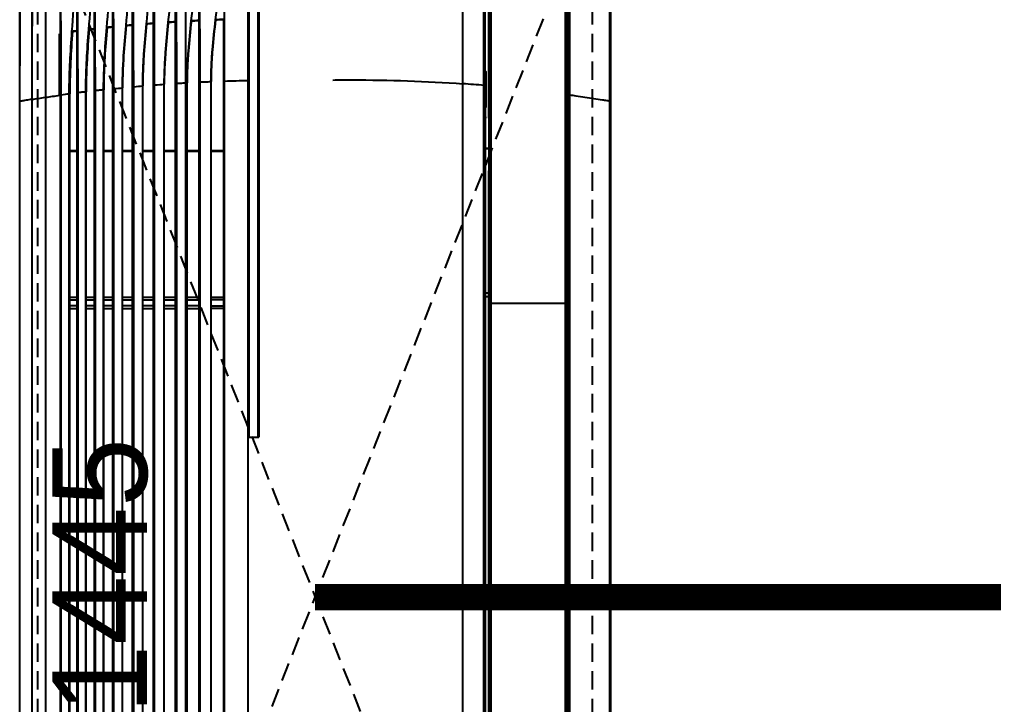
# Model space of a CAD drawing. Header units: millimetres. Extents: x 346859 to 753976, y -86090 to 5333.
# Drawn here: x 432764 to 433504, y -24027 to -23506 of the extents above; entities that cross this region are included whole.
import ezdxf

# ---------------------------------------------------------------- set-up
doc = ezdxf.new("R2010")
doc.units = ezdxf.units.MM
doc.header["$LTSCALE"] = 60
doc.linetypes.add('HID2', pattern=[1, 0.5, -0.5])
doc.linetypes.add('HIDDEN', pattern=[0.375, 0.25, -0.125])
for name, color, linetype in [('06-LIGHT', 4, 'Continuous'), ('07-DIM WAL', 5, 'Continuous'), ('3.기호.계단선', 30, 'Continuous')]:
    doc.layers.add(name, color=color, linetype=linetype)
doc.styles.add('YOURNAME', font='HY울릉도M.TTF')
doc.dimstyles.new('40', dxfattribs={"dimscale": 40, "dimtxt": 1.8, "dimasz": 0.9, "dimexe": 0.5, "dimexo": 1, "dimgap": 0.7, "dimtad": 1, "dimdec": 0, "dimzin": 0, "dimdsep": 46, "dimtxsty": 'YOURNAME', "dimblk": 'NONE', "dimcen": 0, "dimclrd": 1, "dimclre": 1, "dimclrt": 7, "dimadec": 0, "dimazin": 0, "dimtfac": 1, "dimtdec": 0, "dimtix": 1, "dimtmove": 2, "dimatfit": 3, "dimldrblk": 'NONE', "dimfxl": 1, "dimtolj": 1, "dimtzin": 0, "dimarcsym": 0})

# ---------------------------------------------------------------- blocks, each defined once
blk = doc.blocks.new('*U26')
at = {"color": 8}
for p, q in [((207.18, 479.78), (207.18, 479.97)), ((1012.7, 479.97), (207.18, 479.97)), ((207.18, 479.29), (207.18, 479.78)), ((207.18, 479.78), (1012.7, 479.78)), ((1012.7, 479.29), (207.18, 479.29)), ((245.47, 378.04), (245.47, 380.9)), ((245.97, 380.9), (245.97, 378.04)), ((366.17, 380.98), (363.17, 380.98)), ((363.17, 380.98), (363.17, 378)), ((366.17, 380.98), (366.17, 378)), ((183.92, 378.12), (183.92, 378.62)), ((183.92, 378.62), (203.22, 378.62)), ((194.4, 378), (1025.49, 378)), ((1025.47, 377.02), (194.4, 377.02)), ((203.22, 378.12), (194.8, 378.12)), ((203.22, 378.12), (203.22, 378.62)), ((203.22, 378.62), (206.22, 378.62)), ((203.72, 378.12), (203.22, 378.12)), ((203.22, 378), (203.22, 378.12)), ((203.72, 378.12), (203.72, 378)), ((205.72, 378.12), (203.72, 378.12)), ((206.22, 378.12), (205.72, 378.12)), ((205.72, 378), (205.72, 378.12)), ((206.22, 378.62), (211.42, 378.62)), ((206.22, 378.62), (206.22, 378.12)), ((206.22, 378.12), (206.22, 378)), ((211.42, 378.12), (206.22, 378.12)), ((211.42, 378.62), (211.42, 378.12)), ((212.2, 378.46), (212, 378)), ((212.82, 378.04), (219.55, 378.04)), ((220.02, 378.37), (221.02, 378.37)), ((221.49, 378.04), (245.47, 378.04)), ((245.47, 378.04), (245.47, 378)), ((245.97, 378.04), (245.47, 378.04)), ((245.97, 378), (245.97, 378.04)), ((1026.79, 360), (193.09, 360)), ((1029.52, 185.7), (190.37, 185.7)), ((479.94, 186.06), (479.94, 186.02)), ((1029, 166.3), (190.88, 166.3)), ((190.88, 165.5), (1029, 165.5)), ((247.19, 155.49), (247.19, 165.5)), ((248.19, 165.5), (248.19, 155.49)), ((366.44, 155.49), (366.44, 165.5)), ((368.44, 165.5), (368.44, 155.49)), ((373.44, 155.49), (373.44, 165.5)), ((375.44, 165.5), (375.44, 155.49)), ((1028.59, 155.49), (191.3, 155.49)), ((191.31, 155.23), (1028.58, 155.23)), ((1028.18, 146.67), (191.7, 146.67)), ((191.76, 145.5), (1028.12, 145.5)), ((247.19, 135.99), (247.19, 145.5)), ((248.19, 145.5), (248.19, 135.99)), ((366.44, 135.99), (366.44, 145.5)), ((368.44, 135.99), (368.44, 145.5)), ((373.44, 145.5), (373.44, 135.99)), ((375.44, 135.99), (375.44, 145.5)), ((1027.61, 135.99), (192.27, 135.99)), ((192.28, 135.75), (1027.6, 135.75)), ((1027.11, 127.69), (192.78, 127.69)), ((192.85, 126.5), (1027.03, 126.5)), ((247.19, 117.5), (247.19, 126.5)), ((248.19, 126.5), (248.19, 117.5)), ((366.44, 117.5), (366.44, 126.5)), ((368.44, 117.5), (368.44, 126.5)), ((373.44, 126.5), (373.44, 117.5)), ((375.44, 117.5), (375.44, 126.5)), ((1026.41, 117.5), (193.47, 117.5)), ((193.49, 117.26), (1026.4, 117.26)), ((1025.83, 109.71), (194.05, 109.71)), ((194.15, 108.5), (1025.73, 108.5)), ((247.19, 100.06), (247.19, 108.5)), ((248.19, 108.5), (248.19, 100.06)), ((366.44, 100.06), (366.44, 108.5)), ((368.44, 100.06), (368.44, 108.5)), ((373.44, 108.5), (373.44, 100.06)), ((375.44, 100.06), (375.44, 108.5)), ((1025.04, 100.06), (194.84, 100.06)), ((194.86, 99.81), (1025.02, 99.81)), ((1024.39, 92.71), (195.5, 92.71)), ((195.61, 91.5), (1024.28, 91.5)), ((247.19, 83.65), (247.19, 91.5)), ((248.19, 91.5), (248.19, 83.65)), ((366.44, 83.65), (366.44, 91.5)), ((368.44, 83.65), (368.44, 91.5)), ((373.44, 91.5), (373.44, 83.65)), ((375.44, 83.65), (375.44, 91.5)), ((1023.53, 83.65), (196.36, 83.65)), ((196.38, 83.38), (1023.5, 83.38)), ((146.89, 75.87), (197.15, 75.87)), ((1022.82, 76.7), (197.06, 76.7)), ((197.19, 75.5), (1022.7, 75.5)), ((247.19, 68.4), (247.19, 75.87)), ((248.19, 75.87), (248.19, 68.4)), ((366.44, 68.4), (366.44, 75.5)), ((368.44, 68.4), (368.44, 75.5)), ((373.44, 75.5), (373.44, 68.4)), ((375.44, 68.4), (375.44, 75.5)), ((1021.93, 68.4), (197.95, 68.4)), ((198, 67.99), (1021.89, 67.99)), ((1021.16, 61.62), (198.72, 61.62)), ((198.85, 60.5), (1021.03, 60.5)), ((247.19, 54.08), (247.19, 60.5)), ((248.19, 60.5), (248.19, 54.08)), ((366.44, 54.08), (366.44, 60.5)), ((368.44, 54.08), (368.44, 60.5)), ((373.44, 60.5), (373.44, 54.08)), ((375.44, 54.08), (375.44, 60.5)), ((1020.27, 54.08), (199.62, 54.08)), ((199.68, 53.54), (1020.2, 53.54)), ((1019.45, 47.55), (200.43, 47.55)), ((200.57, 46.5), (1019.32, 46.5)), ((1018.58, 40.83), (201.3, 40.83)), ((201.41, 40.04), (1018.47, 40.04)), ((247.19, 40.83), (247.19, 46.5)), ((248.19, 46.5), (248.19, 40.83)), ((366.44, 40.83), (366.44, 46.5)), ((368.44, 40.83), (368.44, 46.5)), ((373.44, 46.5), (373.44, 40.83)), ((375.44, 40.83), (375.44, 46.5)), ((1017.64, 33.88), (202.24, 33.88)), ((202.37, 33), (1017.52, 33)), ((1015.86, 21.42), (204.03, 21.42)), ((204.09, 21), (1015.79, 21)), ((1014.17, 10.38), (205.71, 10.38)), ((205.77, 10), (1014.11, 10)), ((1012.57, 0.4), (207.32, 0.4)), ((207.32, 0), (1012.57, 0))]:
    blk.add_line(p, q, dxfattribs=at)
at = {"color": 1, "linetype": 'HIDDEN'}
for p, q in [((39.94, 14.99), (1179.94, 464.99)), ((1179.94, 14.99), (39.94, 464.99))]:
    blk.add_line(p, q, dxfattribs=at)
blk.add_lwpolyline([(1179.94, 464.99), (1179.94, 14.99), (39.94, 14.99), (39.94, 464.99)], close=True, dxfattribs=at)
at = {"color": 8, "extrusion": (0, 0, -1)}
for centre, start, end in [((-183.92, 376.62), 44.09018, 90), ((-211.42, 376.62), 90, 112.98713)]:
    blk.add_arc(centre, 2, start, end, dxfattribs=at)
at = {"color": 8}
for centre, radius, start, end in [((183.92, 376.62), 1.5, 90, 112.33829), ((203.22, 378.12), 0.5, 0, 90), ((206.22, 378.12), 0.5, 90, 180), ((211.42, 376.62), 1.5, 67.01287, 90), ((220.02, 377.87), 0.5, 90, 164.42435), ((221.02, 377.87), 0.5, 15.57565, 90)]:
    blk.add_arc(centre, radius, start, end, dxfattribs=at)
for centre, major_axis, ratio, start_param, end_param in [((212.36, 377.79), (0.313, 0.39), 0.614856, 5.699141, 6.283185), ((220.02, 377.87), (0, 0.5), 0.4, 0, 1.298954), ((221.02, 377.87), (0, 0.5), 0.4, 4.984232, 6.283185), ((164.88, 32.65), (0, -0.3), 0.01277, 3.141593, 4.999235)]:
    blk.add_ellipse(centre, major_axis=major_axis, ratio=ratio, start_param=start_param, end_param=end_param, dxfattribs=at)
for points, knots in [([(207.1, 479.97), (203.06, 479.97), (199.01, 479.97), (180.94, 479.97), (166.92, 479.97), (148.86, 479.97), (144.81, 479.97), (124.57, 479.97), (108.38, 479.97), (86.24, 479.97), (80.29, 479.97), (74.34, 479.97)], [0, 0, 0, 0, 0.091469, 0.091469, 0.40823, 0.40823, 0.499699, 0.499699, 0.865576, 0.865576, 1, 1, 1, 1]), ([(74.34, 479.79), (78.39, 479.79), (82.44, 479.79), (102.68, 479.79), (118.87, 479.79), (143.16, 479.79), (151.25, 479.78), (175.25, 479.78), (191.16, 479.78), (207.07, 479.78)], [0, 0, 0, 0, 0.091494, 0.091494, 0.457471, 0.457471, 0.640459, 0.640459, 1, 1, 1, 1]), ([(207.07, 479.29), (191.16, 479.29), (175.25, 479.29), (151.25, 479.28), (143.15, 479.28), (118.87, 479.26), (102.68, 479.24), (82.44, 479.21), (78.39, 479.21), (74.34, 479.2)], [0, 0, 0, 0, 0.35954, 0.35954, 0.542528, 0.542528, 0.908505, 0.908505, 1, 1, 1, 1]), ([(202.08, 446.37), (202.33, 448.15), (203.26, 454.84), (204.6, 463.83), (205.89, 472.05), (206.54, 476.07), (206.87, 478.1), (207.01, 478.98), (207.07, 479.29)], [0, 0, 0, 0, 0.156829, 0.590095, 0.806728, 0.915045, 0.969203, 1, 1, 1, 1]), ([(104.39, 428.19), (104.4, 430.47), (104.78, 432.71), (106.32, 437.01), (107.46, 439.03), (110.39, 442.51), (112.22, 443.98), (115.33, 445.46), (116.45, 445.83), (118.67, 446.29), (119.79, 446.38), (129.93, 446.4), (138.94, 446.37), (166, 446.38), (184.04, 446.37), (202.07, 446.37)], [0, 0, 0, 0, 0.0625, 0.0625, 0.125, 0.125, 0.1875, 0.1875, 0.21875, 0.21875, 0.25, 0.25, 0.5, 0.5, 1, 1, 1, 1]), ([(202.08, 445.48), (184.3, 445.49), (166.51, 445.49), (139.84, 445.49), (130.96, 445.48), (120.96, 445.5), (119.84, 445.54), (117.64, 445.26), (116.54, 444.96), (113.36, 443.64), (111.53, 442.21), (108.57, 438.76), (107.42, 436.75), (106.25, 433.57), (105.95, 432.47), (105.54, 430.25), (105.44, 429.09), (105.44, 428)], [0, 0, 0, 0, 0.5, 0.5, 0.75, 0.75, 0.78125, 0.78125, 0.8125, 0.8125, 0.875, 0.875, 0.9375, 0.9375, 0.96875, 0.96875, 1, 1, 1, 1]), ([(107.94, 430), (107.94, 432.79), (108.83, 435.54), (112.09, 439.91), (114.48, 441.57), (118.44, 443.01), (119.8, 443.32), (122.62, 443.61), (124.04, 443.59), (128.27, 443.59), (131.1, 443.59), (145.22, 443.58), (156.51, 443.58), (190.41, 443.57), (213, 443.58), (280.79, 443.58), (325.98, 443.57), (371.17, 443.58)], [0, 0, 0, 0, 0.03125, 0.03125, 0.0625, 0.0625, 0.078125, 0.078125, 0.09375, 0.09375, 0.125, 0.125, 0.25, 0.25, 0.5, 0.5, 1, 1, 1, 1]), ([(371.17, 443.21), (326.21, 443.2), (281.25, 443.2), (213.81, 443.21), (191.33, 443.21), (157.61, 443.21), (146.37, 443.21), (132.32, 443.21), (129.51, 443.21), (125.3, 443.22), (123.89, 443.24), (121.09, 443.11), (119.69, 442.89), (115.7, 441.64), (113.25, 440.03), (109.86, 435.7), (108.9, 432.97), (108.9, 430.2)], [0, 0, 0, 0, 0.5, 0.5, 0.75, 0.75, 0.875, 0.875, 0.90625, 0.90625, 0.921875, 0.921875, 0.9375, 0.9375, 0.96875, 0.96875, 1, 1, 1, 1]), ([(202.07, 446.37), (210.7, 446.36), (219.34, 446.37), (234.17, 446.37), (240.37, 446.37), (252.76, 446.37), (258.96, 446.37), (277.55, 446.37), (289.94, 446.37), (308.53, 446.37), (314.73, 446.37), (327.12, 446.37), (333.32, 446.37), (351.91, 446.37), (364.31, 446.37), (382.9, 446.37), (389.09, 446.37), (401.49, 446.37), (407.68, 446.37), (420.08, 446.37), (426.28, 446.37), (444.87, 446.37), (457.26, 446.37), (475.85, 446.37), (742.05, 446.37), (754.44, 446.37), (760.64, 446.37), (779.23, 446.37), (791.62, 446.37), (810.21, 446.37), (816.41, 446.37), (828.81, 446.37), (835, 446.37), (853.59, 446.37), (865.99, 446.37), (884.58, 446.37), (890.78, 446.37), (903.17, 446.37), (909.37, 446.37), (921.76, 446.37), (927.96, 446.37), (946.55, 446.37), (958.94, 446.37), (977.53, 446.37), (983.73, 446.37), (996.12, 446.37), (1002.32, 446.37), (1011.62, 446.37), (1014.71, 446.37), (1017.81, 446.37)], [0, 0, 0, 0, 0.046607, 0.046607, 0.08006, 0.08006, 0.113512, 0.113512, 0.180417, 0.180417, 0.213869, 0.213869, 0.247322, 0.247322, 0.314226, 0.314226, 0.347679, 0.347679, 0.381131, 0.381131, 0.414583, 0.414583, 0.481488, 0.481488, 0.514941, 0.514941, 0.548393, 0.548393, 0.615298, 0.615298, 0.64875, 0.64875, 0.682202, 0.682202, 0.749107, 0.749107, 0.78256, 0.78256, 0.816012, 0.816012, 0.849464, 0.849464, 0.916369, 0.916369, 0.949821, 0.949821, 0.983274, 0.983274, 1, 1, 1, 1]), ([(1017.81, 445.48), (1014.71, 445.48), (1011.62, 445.48), (1002.32, 445.48), (996.12, 445.48), (983.73, 445.48), (977.53, 445.48), (958.94, 445.48), (946.55, 445.48), (927.96, 445.48), (921.76, 445.48), (909.37, 445.48), (903.17, 445.48), (890.78, 445.48), (884.58, 445.48), (865.99, 445.49), (853.59, 445.49), (835, 445.49), (828.81, 445.49), (816.41, 445.48), (810.21, 445.48), (791.62, 445.48), (779.23, 445.48), (760.64, 445.48), (754.44, 445.48), (742.05, 445.48), (475.85, 445.48), (457.26, 445.48), (444.87, 445.48), (426.28, 445.49), (420.08, 445.49), (407.68, 445.49), (401.49, 445.49), (389.09, 445.49), (382.9, 445.49), (364.31, 445.49), (351.91, 445.49), (333.32, 445.49), (327.12, 445.49), (314.73, 445.49), (308.53, 445.49), (289.94, 445.48), (277.55, 445.48), (258.96, 445.48), (252.76, 445.48), (240.37, 445.48), (234.17, 445.48), (219.34, 445.49), (210.71, 445.48), (202.08, 445.48)], [0, 0, 0, 0, 0.016728, 0.016728, 0.05018, 0.05018, 0.083633, 0.083633, 0.150538, 0.150538, 0.183991, 0.183991, 0.217444, 0.217444, 0.250897, 0.250897, 0.317803, 0.317803, 0.351255, 0.351255, 0.384708, 0.384708, 0.451614, 0.451614, 0.485067, 0.485067, 0.51852, 0.51852, 0.585425, 0.585425, 0.618878, 0.618878, 0.652331, 0.652331, 0.685784, 0.685784, 0.752689, 0.752689, 0.786142, 0.786142, 0.819595, 0.819595, 0.886501, 0.886501, 0.919954, 0.919954, 0.953407, 0.953407, 1, 1, 1, 1]), ([(371.17, 443.58), (371.17, 443.67), (371.17, 443.74), (371.17, 443.86), (371.17, 443.9), (371.17, 443.95), (371.17, 443.96), (371.17, 443.93), (371.17, 443.9), (371.17, 443.8), (371.17, 443.74), (371.17, 443.58), (371.17, 443.48), (371.17, 443.32), (371.17, 443.27), (371.17, 443.21)], [0, 0, 0, 0, 0.152614, 0.152614, 0.305228, 0.305228, 0.457842, 0.457842, 0.610455, 0.610455, 0.763069, 0.763069, 0.915683, 0.915683, 1, 1, 1, 1]), ([(371.17, 443.58), (452.63, 443.58), (794.09, 443.58), (916.28, 443.58), (957.01, 443.6), (1018.1, 443.58), (1038.47, 443.59), (1069.01, 443.59), (1079.18, 443.6), (1091.91, 443.6), (1094.45, 443.66), (1099.54, 443.49), (1102.08, 442.97), (1106.57, 440.78), (1108.54, 439.13), (1111.24, 434.97), (1111.94, 432.5), (1111.94, 430)], [0, 0, 0, 0, 0.5, 0.5, 0.75, 0.75, 0.875, 0.875, 0.9375, 0.9375, 0.953125, 0.953125, 0.96875, 0.96875, 0.984375, 0.984375, 1, 1, 1, 1]), ([(1110.98, 430.21), (1110.98, 432.71), (1110.22, 435.17), (1107.41, 439.27), (1105.38, 440.89), (1101.93, 442.41), (1100.7, 442.77), (1098.22, 443.18), (1096.95, 443.22), (1093.14, 443.23), (1090.6, 443.22), (1077.92, 443.22), (1067.77, 443.21), (1037.31, 443.2), (1017.01, 443.2), (956.08, 443.21), (915.47, 443.2), (793.63, 443.21), (452.4, 443.21), (371.17, 443.21)], [0, 0, 0, 0, 0.015625, 0.015625, 0.03125, 0.03125, 0.039062, 0.039062, 0.046875, 0.046875, 0.0625, 0.0625, 0.125, 0.125, 0.25, 0.25, 0.5, 0.5, 1, 1, 1, 1]), ([(371.17, 381.77), (348.67, 381.76), (326.16, 381.77), (292.41, 381.77), (281.16, 381.73), (258.66, 381.92), (247.4, 381.99), (224.9, 381.96), (213.65, 381.76), (191.15, 381.78), (179.9, 381.76), (157.4, 381.77), (146.15, 381.77), (132.09, 381.77), (129.28, 381.78), (125.07, 381.78), (123.66, 381.73), (120.86, 381.84), (119.46, 382.03), (115.43, 383.06), (112.85, 384.38), (109.03, 388.45), (107.94, 391.19), (107.94, 394)], [0, 0, 0, 0, 0.25, 0.25, 0.375, 0.375, 0.5, 0.5, 0.625, 0.625, 0.75, 0.75, 0.875, 0.875, 0.90625, 0.90625, 0.921875, 0.921875, 0.9375, 0.9375, 0.96875, 0.96875, 1, 1, 1, 1]), ([(107.94, 394), (107.94, 392.58), (108.18, 391.15), (109.12, 388.48), (109.81, 387.27), (112.53, 383.97), (115.03, 382.46), (119.09, 381.2), (120.5, 380.94), (123.31, 380.75), (124.72, 380.78), (128.94, 380.78), (131.75, 380.78), (145.83, 380.77), (157.1, 380.78), (179.63, 380.77), (190.9, 380.77), (213.43, 380.76), (224.7, 380.9), (247.23, 380.92), (258.5, 380.87), (281.03, 380.74), (292.3, 380.77), (326.1, 380.77), (348.63, 380.77), (371.17, 380.77)], [0, 0, 0, 0, 0.015625, 0.015625, 0.03125, 0.03125, 0.0625, 0.0625, 0.078125, 0.078125, 0.09375, 0.09375, 0.125, 0.125, 0.25, 0.25, 0.375, 0.375, 0.5, 0.5, 0.625, 0.625, 0.75, 0.75, 1, 1, 1, 1]), ([(108.89, 394.07), (108.89, 391.27), (110.09, 388.56), (114.08, 384.65), (116.68, 383.44), (120.76, 382.61), (122.16, 382.52), (124.96, 382.51), (126.35, 382.52), (130.55, 382.52), (133.35, 382.51), (147.33, 382.51), (158.52, 382.51), (180.9, 382.51), (192.1, 382.52), (214.48, 382.5), (225.67, 382.69), (248.05, 382.7), (259.25, 382.64), (281.63, 382.47), (292.82, 382.51), (326.4, 382.51), (348.78, 382.51), (371.17, 382.51)], [0, 0, 0, 0, 0.03125, 0.03125, 0.0625, 0.0625, 0.078125, 0.078125, 0.09375, 0.09375, 0.125, 0.125, 0.25, 0.25, 0.375, 0.375, 0.5, 0.5, 0.625, 0.625, 0.75, 0.75, 1, 1, 1, 1]), ([(371.17, 382.51), (452.2, 382.51), (793.24, 382.51), (894.53, 382.5), (914.79, 382.49), (945.18, 382.48), (955.31, 382.67), (975.56, 382.86), (985.69, 382.89), (998.35, 382.72), (1000.89, 382.69), (1005.95, 382.56), (1008.48, 382.47), (1016.08, 382.52), (1021.14, 382.49), (1036.33, 382.51), (1046.46, 382.51), (1066.72, 382.51), (1076.84, 382.51), (1089.5, 382.52), (1092.03, 382.52), (1095.82, 382.52), (1097.09, 382.49), (1099.61, 382.7), (1100.86, 382.92), (1104.44, 384.02), (1106.69, 385.31), (1110.04, 389.12), (1110.99, 391.55), (1110.99, 394.09)], [0, 0, 0, 0, 0.5, 0.5, 0.625, 0.625, 0.6875, 0.6875, 0.75, 0.75, 0.765625, 0.765625, 0.78125, 0.78125, 0.8125, 0.8125, 0.875, 0.875, 0.9375, 0.9375, 0.953125, 0.953125, 0.960937, 0.960937, 0.96875, 0.96875, 0.984375, 0.984375, 1, 1, 1, 1]), ([(1111.94, 394), (1111.94, 391.49), (1111.07, 388.97), (1107.87, 385.07), (1105.66, 383.68), (1100.96, 382.01), (1098.4, 381.75), (1093.32, 381.79), (1090.79, 381.78), (1078.1, 381.77), (1067.94, 381.77), (1047.63, 381.77), (1037.48, 381.77), (1022.24, 381.76), (1017.16, 381.78), (1007.01, 381.73), (1001.93, 381.96), (986.7, 382.2), (976.54, 382.18), (956.22, 381.97), (946.06, 381.75), (915.59, 381.75), (895.27, 381.76), (793.7, 381.77), (452.43, 381.77), (371.17, 381.77)], [0, 0, 0, 0, 0.015625, 0.015625, 0.03125, 0.03125, 0.046875, 0.046875, 0.0625, 0.0625, 0.125, 0.125, 0.1875, 0.1875, 0.21875, 0.21875, 0.25, 0.25, 0.3125, 0.3125, 0.375, 0.375, 0.5, 0.5, 1, 1, 1, 1]), ([(371.17, 380.77), (452.5, 380.77), (793.84, 380.77), (895.51, 380.76), (915.85, 380.75), (946.35, 380.75), (956.52, 380.9), (976.85, 381.05), (987.02, 381.06), (1002.27, 380.89), (1007.35, 380.74), (1017.52, 380.78), (1022.6, 380.75), (1037.85, 380.77), (1048.02, 380.77), (1068.35, 380.77), (1078.51, 380.78), (1091.22, 380.78), (1093.76, 380.76), (1097.56, 380.81), (1098.83, 380.88), (1101.33, 381.34), (1102.58, 381.71), (1106.08, 383.21), (1108.18, 384.76), (1110.42, 387.88), (1110.98, 389.01), (1111.75, 391.43), (1111.94, 392.73), (1111.94, 394)], [0, 0, 0, 0, 0.5, 0.5, 0.625, 0.625, 0.6875, 0.6875, 0.75, 0.75, 0.78125, 0.78125, 0.8125, 0.8125, 0.875, 0.875, 0.9375, 0.9375, 0.953125, 0.953125, 0.960938, 0.960938, 0.96875, 0.96875, 0.984375, 0.984375, 0.992188, 0.992188, 1, 1, 1, 1]), ([(371.17, 382.51), (371.17, 382.39), (371.17, 382.28), (371.17, 382.07), (371.17, 381.96), (371.17, 381.83), (371.17, 381.8), (371.17, 381.77)], [0, 0, 0, 0, 0.416043, 0.416043, 0.832086, 0.832086, 1, 1, 1, 1]), ([(212.2, 378.46), (212.28, 378.42), (212.36, 378.38), (212.51, 378.29), (212.58, 378.25), (212.65, 378.19), (212.66, 378.18), (212.67, 378.18)], [0, 0, 0, 0, 0.467762, 0.467762, 0.915321, 0.915321, 1, 1, 1, 1]), ([(193.09, 360), (185.02, 360), (168.87, 360), (144.64, 360), (120.43, 360), (96.22, 360), (72.05, 360), (47.93, 360), (27.87, 360), (13.88, 360), (7.16, 360), (4.44, 360), (3.71, 360)], [0, 0, 0, 0, 0.127521, 0.255042, 0.382563, 0.510084, 0.637605, 0.765126, 0.892647, 0.956408, 0.988288, 1, 1, 1, 1]), ([(190.04, 254.41), (189.97, 259.61), (189.85, 279.82), (190.47, 315.04), (192.04, 345.02), (193.09, 360)], [0, 0, 0, 0, 0.147518, 0.573759, 1, 1, 1, 1]), ([(0.9, 193.94), (5.81, 193.94), (10.75, 193.94), (20.63, 193.94), (25.58, 193.94), (40.44, 193.94), (50.37, 193.94), (80.23, 193.94), (100.21, 193.94), (140.17, 193.94), (160.16, 193.94), (200.13, 193.94), (220.12, 193.94), (320.05, 193.94), (400, 193.94), (479.94, 193.94)], [0, 0, 0, 0, 0.03125, 0.03125, 0.0625, 0.0625, 0.125, 0.125, 0.25, 0.25, 0.375, 0.375, 0.5, 0.5, 1, 1, 1, 1]), ([(479.94, 193.8), (400.01, 193.8), (320.07, 193.8), (220.16, 193.8), (200.17, 193.8), (160.21, 193.8), (140.22, 193.8), (100.27, 193.8), (80.31, 193.8), (50.44, 193.8), (40.5, 193.8), (25.63, 193.8), (20.67, 193.8), (10.79, 193.8), (5.84, 193.8), (0.95, 193.8)], [0, 0, 0, 0, 0.5, 0.5, 0.625, 0.625, 0.75, 0.75, 0.875, 0.875, 0.9375, 0.9375, 0.96875, 0.96875, 1, 1, 1, 1]), ([(1.03, 194.4), (4.91, 194.37), (8.8, 194.41), (16.61, 194.41), (20.52, 194.41), (32.26, 194.41), (40.12, 194.41), (63.7, 194.41), (79.47, 194.41), (111.03, 194.41), (126.83, 194.41), (158.43, 194.41), (174.24, 194.41), (190.04, 194.41)], [0, 0, 0, 0, 0.0625, 0.0625, 0.125, 0.125, 0.25, 0.25, 0.5, 0.5, 0.75, 0.75, 1, 1, 1, 1]), ([(189.04, 194), (186.07, 194), (183.09, 194), (160.13, 194), (140.14, 194), (100.18, 194), (80.2, 194), (50.34, 194), (40.41, 194), (25.55, 194), (20.6, 194), (10.93, 194), (6.2, 194), (1.5, 194)], [0, 0, 0, 0, 0.047401, 0.047401, 0.366063, 0.366063, 0.684724, 0.684724, 0.844055, 0.844055, 0.92372, 0.92372, 1, 1, 1, 1]), ([(189.04, 194), (206.08, 194), (223.12, 194), (320.09, 194), (400.02, 194), (479.94, 194)], [0, 0, 0, 0, 0.175746, 0.175746, 1, 1, 1, 1]), ([(190.03, 194.41), (193.94, 194.42), (197.85, 194.42), (209.57, 194.41), (217.39, 194.41), (233.02, 194.41), (240.84, 194.41), (264.29, 194.41), (279.92, 194.41), (303.37, 194.41), (311.18, 194.41), (326.82, 194.41), (334.63, 194.41), (358.08, 194.41), (373.72, 194.41), (397.16, 194.41), (404.98, 194.41), (420.61, 194.41), (428.43, 194.41), (450.81, 194.41), (465.38, 194.41), (479.94, 194.41)], [0, 0, 0, 0, 0.040442, 0.040442, 0.121325, 0.121325, 0.202208, 0.202208, 0.363975, 0.363975, 0.444859, 0.444859, 0.525742, 0.525742, 0.687509, 0.687509, 0.768392, 0.768392, 0.849276, 0.849276, 1, 1, 1, 1]), ([(1.05, 186.26), (5.95, 186.26), (10.89, 186.26), (20.78, 186.26), (25.73, 186.26), (40.61, 186.26), (50.55, 186.26), (80.42, 186.26), (100.38, 186.26), (140.31, 186.26), (160.28, 186.26), (200.24, 186.26), (220.22, 186.26), (320.11, 186.26), (400.03, 186.26), (479.94, 186.26)], [0, 0, 0, 0, 0.03125, 0.03125, 0.0625, 0.0625, 0.125, 0.125, 0.25, 0.25, 0.375, 0.375, 0.5, 0.5, 1, 1, 1, 1]), ([(479.94, 186.06), (400.03, 186.06), (320.12, 186.06), (220.24, 186.06), (200.26, 186.06), (160.31, 186.06), (140.32, 186.06), (100.39, 186.06), (80.43, 186.06), (50.57, 186.06), (40.64, 186.06), (25.77, 186.06), (20.81, 186.06), (10.93, 186.06), (5.99, 186.06), (1.09, 186.06)], [0, 0, 0, 0, 0.5, 0.5, 0.625, 0.625, 0.75, 0.75, 0.875, 0.875, 0.9375, 0.9375, 0.96875, 0.96875, 1, 1, 1, 1]), ([(2.84, 186.02), (7.73, 186.02), (12.66, 186.02), (22.51, 186.02), (27.44, 186.02), (42.25, 186.02), (52.15, 186.02), (81.91, 186.02), (101.8, 186.02), (141.56, 186.02), (161.46, 186.02), (201.24, 186.02), (221.14, 186.02), (320.6, 186.02), (400.17, 186.02), (479.74, 186.02)], [0, 0, 0, 0, 0.03125, 0.03125, 0.0625, 0.0625, 0.125, 0.125, 0.25, 0.25, 0.375, 0.375, 0.5, 0.5, 1, 1, 1, 1]), ([(190.37, 185.7), (187.64, 185.7), (184.9, 185.7), (171.66, 185.7), (161.16, 185.7), (143.9, 185.7), (137.14, 185.7), (123.64, 185.7), (116.89, 185.7), (110.14, 185.7)], [0, 0, 0, 0, 0.1022, 0.1022, 0.494985, 0.494985, 0.747578, 0.747578, 1, 1, 1, 1]), ([(190.88, 166.3), (177.42, 166.3), (163.96, 166.3), (137.05, 166.3), (123.59, 166.3), (110.14, 166.3)], [0, 0, 0, 0, 0.5, 0.5, 1, 1, 1, 1]), ([(141.11, 159.15), (141.11, 159.19), (141.11, 159.22), (141.11, 159.24), (141.11, 159.24), (141.11, 159.24)], [0, 0, 0, 0, 0.64921, 0.64921, 1, 1, 1, 1]), ([(141.11, 159.24), (149.25, 158.25), (157.41, 157.33), (170.87, 156.21), (176.16, 155.87), (184.11, 155.58), (186.76, 155.52), (190.04, 155.49), (190.67, 155.49), (191.3, 155.49)], [0, 0, 0, 0, 0.489588, 0.489588, 0.804968, 0.804968, 0.962658, 0.962658, 1, 1, 1, 1]), ([(141.12, 158.9), (149.27, 157.92), (157.42, 157.03), (170.88, 155.95), (176.17, 155.62), (184.12, 155.33), (186.76, 155.27), (190.05, 155.24), (190.68, 155.23), (191.31, 155.23)], [0, 0, 0, 0, 0.48935, 0.48935, 0.804749, 0.804749, 0.962448, 0.962448, 1, 1, 1, 1]), ([(191.7, 146.67), (191.63, 148.19), (191.48, 151.34), (191.36, 153.99), (191.31, 155.23)], [0, 0, 0, 0, 0.460844, 1, 1, 1, 1]), ([(191.7, 146.67), (178.11, 146.67), (164.51, 146.6), (137.32, 146.47), (123.72, 146.4), (110.14, 146.36)], [0, 0, 0, 0, 0.5, 0.5, 1, 1, 1, 1]), ([(191.7, 146.65), (191.71, 146.52), (191.72, 146.26), (191.74, 145.86), (191.76, 145.56), (191.76, 145.52), (191.76, 145.5)], [0, 0, 0, 0, 0.250014, 0.500034, 0.750029, 1, 1, 1, 1]), ([(142, 139.56), (150.16, 138.62), (158.34, 137.74), (171.83, 136.68), (177.12, 136.36), (185.08, 136.08), (187.73, 136.02), (191.02, 136), (191.64, 135.99), (192.27, 135.99)], [0, 0, 0, 0, 0.489674, 0.489674, 0.805044, 0.805044, 0.962728, 0.962728, 1, 1, 1, 1]), ([(142.02, 139.22), (142.02, 139.23), (142.02, 139.24), (142.02, 139.26), (142.02, 139.28), (142.01, 139.3)], [0, 0, 0, 0, 0.330714, 0.330714, 1, 1, 1, 1]), ([(142.02, 139.22), (150.18, 138.29), (158.35, 137.45), (171.84, 136.43), (177.13, 136.11), (185.08, 135.84), (187.74, 135.78), (191.02, 135.75), (191.65, 135.75), (192.28, 135.74)], [0, 0, 0, 0, 0.489359, 0.489359, 0.804752, 0.804752, 0.962449, 0.962449, 1, 1, 1, 1]), ([(192.78, 127.69), (192.68, 129.11), (192.5, 132.07), (192.35, 134.56), (192.28, 135.75)], [0, 0, 0, 0, 0.456557, 1, 1, 1, 1]), ([(192.78, 127.69), (179, 127.69), (165.23, 127.62), (137.68, 127.47), (123.9, 127.4), (110.14, 127.36)], [0, 0, 0, 0, 0.5, 0.5, 1, 1, 1, 1]), ([(192.78, 127.69), (192.78, 127.56), (192.8, 127.29), (192.83, 126.88), (192.85, 126.56), (192.85, 126.52), (192.85, 126.5)], [0, 0, 0, 0, 0.249929, 0.499996, 0.749769, 1, 1, 1, 1]), ([(143.12, 120.88), (151.3, 119.99), (159.49, 119.16), (173, 118.15), (178.31, 117.85), (186.27, 117.58), (188.93, 117.53), (192.21, 117.5), (192.84, 117.5), (193.47, 117.5)], [0, 0, 0, 0, 0.489761, 0.489761, 0.805115, 0.805115, 0.962792, 0.962792, 1, 1, 1, 1]), ([(143.13, 120.63), (143.13, 120.61), (143.14, 120.59), (143.14, 120.56), (143.14, 120.55), (143.14, 120.54)], [0, 0, 0, 0, 0.680041, 0.680041, 1, 1, 1, 1]), ([(143.14, 120.54), (151.32, 119.67), (159.51, 118.88), (173.01, 117.91), (178.32, 117.61), (186.28, 117.35), (188.93, 117.29), (192.22, 117.27), (192.85, 117.26), (193.49, 117.26)], [0, 0, 0, 0, 0.489376, 0.489376, 0.804759, 0.804759, 0.96245, 0.96245, 1, 1, 1, 1]), ([(194.05, 109.71), (180.07, 109.71), (166.08, 109.64), (138.1, 109.48), (124.11, 109.4), (110.14, 109.35)], [0, 0, 0, 0, 0.5, 0.5, 1, 1, 1, 1]), ([(144.41, 103.22), (152.61, 102.39), (160.82, 101.61), (174.36, 100.67), (179.67, 100.38), (187.64, 100.13), (190.3, 100.08), (193.59, 100.06), (194.22, 100.06), (194.84, 100.06)], [0, 0, 0, 0, 0.489855, 0.489855, 0.805193, 0.805193, 0.962862, 0.962862, 1, 1, 1, 1]), ([(144.44, 102.89), (152.64, 102.07), (160.84, 101.33), (174.37, 100.42), (179.68, 100.14), (187.65, 99.9), (190.31, 99.84), (193.6, 99.82), (194.23, 99.81), (194.87, 99.81)], [0, 0, 0, 0, 0.489392, 0.489392, 0.804765, 0.804765, 0.962452, 0.962452, 1, 1, 1, 1]), ([(194.14, 108.58), (194.14, 108.64), (194.13, 108.76), (194.1, 109.06), (194.08, 109.4), (194.06, 109.61), (194.05, 109.71)], [0, 0, 0, 0, 0.254278, 0.499522, 0.749842, 1, 1, 1, 1]), ([(194.14, 108.58), (194.14, 108.55), (194.15, 108.51), (194.15, 108.5), (194.15, 108.5)], [0, 0, 0, 0, 0.504273, 1, 1, 1, 1]), ([(195.5, 92.71), (181.27, 92.71), (167.04, 92.63), (138.58, 92.46), (124.35, 92.38), (110.14, 92.32)], [0, 0, 0, 0, 0.5, 0.5, 1, 1, 1, 1]), ([(110.14, 89.64), (110.28, 89.63), (122.22, 88.6), (134.11, 87.33), (145.88, 86.24)], [0, 0, 0, 0, 0.011752, 1, 1, 1, 1]), ([(195.6, 91.53), (195.6, 91.57), (195.59, 91.66), (195.56, 91.98), (195.53, 92.37), (195.51, 92.6), (195.5, 92.71)], [0, 0, 0, 0, 0.232529, 0.49982, 0.749588, 1, 1, 1, 1]), ([(145.85, 86.59), (154.07, 85.82), (162.3, 85.1), (175.85, 84.22), (181.17, 83.95), (189.78, 83.7), (193.07, 83.67), (196.36, 83.66)], [0, 0, 0, 0, 0.489986, 0.489986, 0.805318, 0.805318, 1, 1, 1, 1]), ([(145.88, 86.24), (154.09, 85.48), (162.31, 84.78), (175.86, 83.94), (181.18, 83.69), (189.79, 83.44), (193.09, 83.4), (196.38, 83.38)], [0, 0, 0, 0, 0.489398, 0.489398, 0.804775, 0.804775, 1, 1, 1, 1]), ([(197.06, 76.7), (182.57, 76.7), (168.08, 76.61), (139.1, 76.43), (124.61, 76.34), (110.14, 76.29)], [0, 0, 0, 0, 0.5, 0.5, 1, 1, 1, 1]), ([(110.14, 73.89), (110.77, 73.84), (123.22, 72.86), (135.63, 71.64), (147.42, 70.63)], [0, 0, 0, 0, 0.050839, 1, 1, 1, 1]), ([(197.06, 76.7), (197.07, 76.63), (197.08, 76.54), (197.1, 76.36), (197.11, 76.27), (197.12, 76.09), (197.13, 76), (197.15, 75.84), (197.16, 75.77), (197.17, 75.65), (197.18, 75.6), (197.18, 75.53), (197.19, 75.51), (197.19, 75.5), (197.19, 75.5), (197.19, 75.5)], [0, 0, 0, 0, 0.161779, 0.161779, 0.323539, 0.323539, 0.485543, 0.485543, 0.647325, 0.647325, 0.808403, 0.808403, 0.968605, 0.968605, 1, 1, 1, 1]), ([(147.42, 70.63), (147.42, 70.7), (147.41, 70.77), (147.4, 70.89), (147.39, 70.94), (147.38, 71.02), (147.38, 71.04), (147.38, 71.06), (147.38, 71.06), (147.38, 71.06)], [0, 0, 0, 0, 0.292408, 0.292408, 0.584321, 0.584321, 0.875326, 0.875326, 1, 1, 1, 1]), ([(147.38, 71.06), (155.62, 70.36), (163.87, 69.71), (177.45, 68.91), (182.77, 68.67), (191.38, 68.45), (194.67, 68.42), (197.95, 68.4)], [0, 0, 0, 0, 0.490319, 0.490319, 0.805668, 0.805668, 1, 1, 1, 1]), ([(147.42, 70.63), (155.65, 69.93), (163.89, 69.29), (177.45, 68.52), (182.78, 68.28), (191.4, 68.05), (194.7, 68.01), (198, 67.99)], [0, 0, 0, 0, 0.48933, 0.48933, 0.804745, 0.804745, 1, 1, 1, 1]), ([(197.95, 68.4), (197.95, 68.38), (197.96, 68.34), (197.98, 68.11), (198, 67.99)], [0, 0, 0, 0, 0.483788, 1, 1, 1, 1]), ([(198, 67.99), (198.05, 67.52), (198.15, 66.57), (198.33, 65.03), (198.52, 63.38), (198.65, 62.21), (198.72, 61.62)], [0, 0, 0, 0, 0.241051, 0.488063, 0.741044, 1, 1, 1, 1]), ([(198.72, 61.62), (183.95, 61.62), (169.18, 61.53), (139.65, 61.35), (124.89, 61.28), (110.14, 61.24)], [0, 0, 0, 0, 0.5, 0.5, 1, 1, 1, 1]), ([(110.14, 59.1), (111.29, 59.02), (124.27, 58.09), (137.23, 56.92), (149.04, 55.99)], [0, 0, 0, 0, 0.088816, 1, 1, 1, 1]), ([(149.04, 55.99), (149.03, 56.07), (149.02, 56.14), (149.01, 56.27), (149, 56.32), (148.99, 56.41), (148.99, 56.45), (148.98, 56.47), (148.98, 56.48), (148.98, 56.48), (148.98, 56.49), (148.98, 56.49)], [0, 0, 0, 0, 0.27156, 0.27156, 0.542657, 0.542657, 0.808337, 0.808337, 0.89096, 0.89096, 1, 1, 1, 1]), ([(148.98, 56.49), (157.24, 55.85), (165.51, 55.26), (179.12, 54.54), (184.45, 54.32), (193.06, 54.12), (196.34, 54.09), (199.62, 54.08)], [0, 0, 0, 0, 0.490691, 0.490691, 0.806056, 0.806056, 1, 1, 1, 1]), ([(149.04, 55.99), (157.28, 55.34), (165.53, 54.75), (179.12, 54.04), (184.44, 53.82), (193.08, 53.61), (196.38, 53.57), (199.68, 53.54)], [0, 0, 0, 0, 0.489343, 0.489343, 0.804748, 0.804748, 1, 1, 1, 1]), ([(198.72, 61.62), (198.74, 61.49), (198.77, 61.24), (198.81, 60.84), (198.84, 60.56), (198.85, 60.52), (198.85, 60.5)], [0, 0, 0, 0, 0.250088, 0.4998, 0.761612, 1, 1, 1, 1]), ([(200.43, 47.55), (185.38, 47.55), (170.33, 47.45), (140.23, 47.28), (125.18, 47.22), (110.14, 47.19)], [0, 0, 0, 0, 0.5, 0.5, 1, 1, 1, 1]), ([(199.62, 54.08), (199.62, 54.05), (199.63, 54), (199.66, 53.7), (199.68, 53.54)], [0, 0, 0, 0, 0.477722, 1, 1, 1, 1]), ([(199.68, 53.54), (199.76, 52.93), (199.91, 51.7), (200.16, 49.69), (200.34, 48.27), (200.43, 47.55)], [0, 0, 0, 0, 0.320565, 0.653894, 1, 1, 1, 1]), ([(200.43, 47.55), (200.45, 47.42), (200.48, 47.18), (200.52, 46.81), (200.56, 46.55), (200.56, 46.52), (200.57, 46.5)], [0, 0, 0, 0, 0.25007, 0.499602, 0.760386, 1, 1, 1, 1]), ([(110.14, 45.31), (111.83, 45.2), (125.36, 44.33), (138.86, 43.22), (150.69, 42.36)], [0, 0, 0, 0, 0.124687, 1, 1, 1, 1]), ([(150.62, 42.96), (150.62, 42.96), (150.62, 42.95), (150.62, 42.9), (150.63, 42.86), (150.64, 42.76), (150.65, 42.7), (150.66, 42.57), (150.67, 42.5), (150.68, 42.4), (150.69, 42.38), (150.69, 42.36)], [0, 0, 0, 0, 0.231752, 0.231752, 0.464199, 0.464199, 0.698225, 0.698225, 0.936242, 0.936242, 1, 1, 1, 1]), ([(150.62, 42.96), (158.9, 42.4), (167.19, 41.87), (180.82, 41.24), (186.16, 41.04), (194.76, 40.87), (198.03, 40.84), (201.3, 40.83)], [0, 0, 0, 0, 0.491378, 0.491378, 0.806794, 0.806794, 1, 1, 1, 1]), ([(150.69, 42.36), (158.95, 41.76), (167.21, 41.22), (180.81, 40.54), (186.15, 40.34), (194.79, 40.12), (198.1, 40.07), (201.41, 40.04)], [0, 0, 0, 0, 0.489397, 0.489397, 0.804764, 0.804764, 1, 1, 1, 1]), ([(201.41, 40.04), (201.39, 40.21), (201.35, 40.52), (201.31, 40.79), (201.31, 40.82), (201.3, 40.83)], [0, 0, 0, 0, 0.381964, 0.724082, 1, 1, 1, 1]), ([(202.24, 33.88), (186.89, 33.88), (171.54, 33.8), (140.83, 33.69), (125.49, 33.65), (110.14, 33.63)], [0, 0, 0, 0, 0.5, 0.5, 1, 1, 1, 1]), ([(152.49, 32.57), (152.49, 32.6), (152.49, 32.63), (152.49, 32.7), (152.49, 32.73), (152.49, 32.8), (152.49, 32.82), (152.49, 32.87), (152.49, 32.9), (152.49, 32.93), (152.49, 32.94), (152.49, 32.95), (152.49, 32.95), (152.49, 32.95)], [0, 0, 0, 0, 0.181942, 0.181942, 0.363884, 0.363884, 0.545829, 0.545829, 0.727793, 0.727793, 0.909786, 0.909786, 1, 1, 1, 1]), ([(164.87, 32.57), (164.67, 32.57), (164.47, 32.57), (163.47, 32.57), (162.67, 32.57), (158.75, 32.57), (155.62, 32.57), (152.49, 32.57)], [0, 0, 0, 0, 0.048447, 0.048447, 0.242234, 0.242234, 1, 1, 1, 1]), ([(202.23, 32.56), (202.23, 32.56), (202.23, 32.56), (192.78, 32.56), (183.32, 32.56), (171.47, 32.57), (169.07, 32.57), (166.07, 32.57), (165.47, 32.57), (164.87, 32.57)], [0, 0, 0, 0, 0.000002, 0.000002, 0.759042, 0.759042, 0.951808, 0.951808, 1, 1, 1, 1]), ([(164.88, 32.95), (165.48, 32.95), (166.08, 32.95), (169.08, 32.95), (171.48, 32.95), (183.33, 32.95), (192.78, 32.95), (202.23, 32.95)], [0, 0, 0, 0, 0.048191, 0.048191, 0.240955, 0.240955, 1, 1, 1, 1]), ([(202.37, 33), (202.36, 33.01), (202.36, 33.03), (202.34, 33.18), (202.3, 33.48), (202.26, 33.74), (202.24, 33.88)], [0, 0, 0, 0, 0.189042, 0.418713, 0.689069, 1, 1, 1, 1]), ([(204.03, 21.42), (203.78, 23.12), (203.22, 26.89), (202.66, 30.91), (202.37, 33)], [0, 0, 0, 0, 0.480123, 1, 1, 1, 1]), ([(204.03, 21.42), (194.02, 21.42), (184.01, 21.43), (163.82, 21.45), (153.65, 21.47), (133.06, 21.5), (122.66, 21.52), (111.55, 21.54), (110.84, 21.54), (110.14, 21.54)], [0, 0, 0, 0, 0.319811, 0.319811, 0.644923, 0.644923, 0.97758, 0.97758, 1, 1, 1, 1]), ([(110.14, 21), (110.85, 21), (111.56, 21), (122.67, 21), (133.08, 21), (153.66, 21), (163.83, 21), (184.03, 21), (194.06, 21), (204.09, 21)], [0, 0, 0, 0, 0.022631, 0.022631, 0.354983, 0.354983, 0.679805, 0.679805, 1, 1, 1, 1]), ([(204.03, 21.42), (204.04, 21.3), (204.08, 21.07), (204.09, 21.02), (204.09, 21)], [0, 0, 0, 0, 0.499705, 1, 1, 1, 1]), ([(205.71, 10.38), (205.47, 11.91), (204.94, 15.34), (204.38, 19.05), (204.09, 21)], [0, 0, 0, 0, 0.480138, 1, 1, 1, 1]), ([(205.71, 10.38), (202, 10.38), (198.29, 10.38), (178.08, 10.39), (161.59, 10.41), (136.84, 10.45), (128.6, 10.46), (116.95, 10.48), (113.55, 10.49), (110.14, 10.49)], [0, 0, 0, 0, 0.116518, 0.116518, 0.634308, 0.634308, 0.893201, 0.893201, 1, 1, 1, 1]), ([(110.15, 10), (113.55, 10), (116.96, 10), (128.61, 10), (136.85, 10), (161.59, 10), (178.08, 10), (198.31, 10), (202.04, 10), (205.77, 10)], [0, 0, 0, 0, 0.106844, 0.106844, 0.365542, 0.365542, 0.882945, 0.882945, 1, 1, 1, 1]), ([(205.77, 10), (205.9, 9.18), (206.15, 7.6), (206.5, 5.41), (206.81, 3.5), (207.08, 1.84), (207.24, 0.86), (207.32, 0.4)], [0, 0, 0, 0, 0.23904, 0.458562, 0.658562, 0.839041, 1, 1, 1, 1]), ([(207.32, 0.4), (198.84, 0.4), (190.36, 0.41), (165.87, 0.43), (149.86, 0.46), (125.95, 0.5), (118.05, 0.51), (110.15, 0.51)], [0, 0, 0, 0, 0.261714, 0.261714, 0.756054, 0.756054, 1, 1, 1, 1]), ([(110.15, 0), (118.05, 0), (125.95, 0), (149.86, 0), (165.88, 0), (190.36, 0), (198.84, 0), (207.32, 0)], [0, 0, 0, 0, 0.243953, 0.243953, 0.738293, 0.738293, 1, 1, 1, 1])]:
    blk.add_open_spline(points, degree=3, knots=knots, dxfattribs=at)
for points in [[(207.18, 479.29), (207.14, 479.29), (207.1, 479.29), (207.05, 479.29)], [(207.07, 479.29), (207.07, 479.58), (207.07, 479.77), (207.07, 479.78)], [(207.07, 479.78), (207.11, 479.78), (207.14, 479.78), (207.18, 479.78)], [(207.18, 479.97), (207.16, 479.97), (207.13, 479.97), (207.1, 479.97)], [(202.07, 446.37), (202.07, 446.07), (202.08, 445.73), (202.08, 445.48)], [(371.17, 382.51), (371.17, 402.99), (371.17, 423.35), (371.17, 443.21)], [(371.17, 382.51), (371.17, 402.99), (371.17, 423.35), (371.17, 443.21)], [(371.17, 380.77), (371.17, 381.1), (371.17, 381.43), (371.17, 381.77)], [(194.4, 377.02), (169.73, 377.02), (145.05, 377.03), (120.4, 377.03)], [(194.31, 378), (169.68, 378), (145.06, 378), (120.44, 378)], [(194.4, 377.02), (193.92, 371.35), (193.49, 365.68), (193.09, 360)], [(194.4, 378), (194.4, 377.99), (194.4, 377.53), (194.4, 377.02)], [(190.03, 193.71), (190.03, 193.89), (190.03, 194.15), (190.03, 194.41)], [(479.94, 193.71), (479.94, 193.89), (479.94, 194.15), (479.94, 194.41)], [(479.94, 193.8), (479.94, 193.9), (479.94, 194), (479.94, 194)], [(479.94, 194), (479.94, 194), (479.94, 193.98), (479.94, 193.94)], [(479.94, 186.26), (479.94, 188.77), (479.94, 191.29), (479.94, 193.8)], [(190.37, 185.7), (190.37, 185.8), (190.37, 185.9), (190.36, 185.9)], [(190.88, 166.3), (190.66, 172.77), (190.49, 179.23), (190.37, 185.7)], [(479.94, 186.02), (479.88, 186.02), (479.81, 186.02), (479.74, 186.02)], [(479.94, 186.06), (479.94, 186.06), (479.94, 186.16), (479.94, 186.26)], [(190.88, 166.3), (190.88, 165.88), (190.88, 165.5), (190.88, 165.5)], [(110.14, 162.71), (120.49, 161.52), (130.79, 160.13), (141.12, 158.9)], [(140.88, 165.5), (157.55, 165.5), (174.22, 165.5), (190.88, 165.5)], [(141.12, 158.9), (141.04, 161.1), (140.96, 163.3), (140.88, 165.5)], [(140.89, 165.5), (140.96, 163.35), (141.04, 161.2), (141.12, 159.05)], [(141.11, 159.15), (141.12, 159.09), (141.12, 159), (141.12, 158.9)], [(178.44, 155.77), (174.14, 155.96), (169.85, 156.25), (165.56, 156.59)], [(186.14, 155.52), (184.29, 155.55), (182.44, 155.61), (180.59, 155.68)], [(191.31, 155.23), (191.3, 155.39), (191.3, 155.49), (191.3, 155.49)], [(110.14, 142.93), (120.79, 141.78), (131.39, 140.42), (142.02, 139.22)], [(124.39, 145.5), (130.16, 145.5), (135.93, 145.5), (141.7, 145.5)], [(141.7, 145.5), (158.38, 145.5), (175.07, 145.5), (191.76, 145.5)], [(142.02, 139.22), (141.91, 141.31), (141.8, 143.41), (141.7, 145.5)], [(141.7, 145.5), (141.81, 143.43), (141.91, 141.36), (142.01, 139.3)], [(142, 139.53), (142, 139.55), (142, 139.56), (142, 139.56)], [(142, 139.53), (142.02, 139.48), (142.02, 139.36), (142.02, 139.22)], [(192.28, 135.74), (192.28, 135.9), (192.28, 135.99), (192.27, 135.99)], [(110.14, 124.16), (121.16, 123.05), (132.14, 121.72), (143.14, 120.54)], [(126.37, 126.5), (131.83, 126.5), (137.29, 126.5), (142.75, 126.5)], [(142.75, 126.5), (159.45, 126.5), (176.15, 126.5), (192.85, 126.5)], [(143.14, 120.54), (143.01, 122.53), (142.88, 124.52), (142.75, 126.5)], [(142.75, 126.5), (142.88, 124.54), (143.01, 122.59), (143.13, 120.63)], [(143.12, 120.85), (143.12, 120.87), (143.12, 120.88), (143.12, 120.88)], [(143.12, 120.85), (143.13, 120.81), (143.14, 120.69), (143.14, 120.55)], [(193.49, 117.26), (193.48, 117.41), (193.47, 117.5), (193.47, 117.5)], [(194.05, 109.71), (193.83, 112.63), (193.63, 115.21), (193.49, 117.26)], [(110.14, 106.4), (121.59, 105.33), (133.01, 104.03), (144.44, 102.89)], [(126.03, 108.5), (131.98, 108.5), (137.93, 108.5), (143.88, 108.5)], [(144, 108.5), (143.96, 108.5), (143.92, 108.5), (143.88, 108.5)], [(144, 108.5), (160.71, 108.5), (177.43, 108.5), (194.15, 108.5)], [(144.44, 102.89), (144.29, 104.76), (144.14, 106.63), (144, 108.5)], [(144, 108.5), (144.14, 106.67), (144.29, 104.84), (144.43, 103)], [(144.41, 103.2), (144.41, 103.22), (144.41, 103.22), (144.41, 103.22)], [(144.41, 103.2), (144.43, 103.16), (144.44, 103.03), (144.44, 102.89)], [(189.25, 100.09), (183.32, 100.19), (177.41, 100.45), (171.5, 100.81)], [(194.87, 99.81), (194.86, 99.97), (194.85, 100.06), (194.84, 100.06)], [(195.5, 92.71), (195.24, 95.45), (195.03, 97.88), (194.87, 99.81)], [(123.89, 91.5), (131.06, 91.5), (138.23, 91.5), (145.4, 91.5)], [(145.4, 91.5), (162.13, 91.5), (178.87, 91.5), (195.61, 91.5)], [(145.88, 86.24), (145.72, 87.99), (145.56, 89.75), (145.4, 91.5)], [(145.4, 91.5), (145.56, 89.8), (145.71, 88.11), (145.87, 86.41)], [(195.6, 91.53), (195.6, 91.52), (195.61, 91.51), (195.61, 91.5)], [(145.85, 86.58), (145.85, 86.59), (145.85, 86.59), (145.85, 86.59)], [(145.85, 86.58), (145.87, 86.53), (145.88, 86.4), (145.88, 86.24)], [(196.36, 83.65), (186.51, 83.65), (176.68, 84.11), (166.86, 84.79)], [(196.36, 83.65), (196.37, 83.65), (196.37, 83.55), (196.38, 83.38)], [(196.62, 83.65), (196.53, 83.65), (196.44, 83.65), (196.36, 83.65)], [(197.06, 76.7), (196.8, 79.23), (196.57, 81.51), (196.38, 83.38)], [(110.14, 75.5), (121.46, 75.5), (132.79, 75.5), (144.12, 75.5)], [(144.12, 75.5), (145.05, 75.5), (145.99, 75.5), (146.92, 75.5)], [(146.87, 76.06), (147.04, 74.35), (147.22, 72.64), (147.39, 70.92)], [(146.92, 75.5), (163.67, 75.5), (180.43, 75.5), (197.19, 75.5)], [(147.42, 70.63), (147.26, 72.25), (147.09, 73.88), (146.92, 75.5)], [(110.14, 60.5), (122.93, 60.5), (135.72, 60.5), (148.52, 60.5)], [(148.52, 60.5), (165.3, 60.5), (182.07, 60.5), (198.85, 60.5)], [(149.04, 55.99), (148.87, 57.49), (148.69, 59), (148.52, 60.5)], [(148.53, 60.5), (148.68, 59.13), (148.84, 57.76), (148.99, 56.39)], [(124.55, 46.5), (131.67, 46.5), (138.78, 46.5), (145.9, 46.5)], [(145.9, 46.5), (147.33, 46.5), (148.75, 46.5), (150.17, 46.5)], [(150.17, 46.5), (166.97, 46.5), (183.77, 46.5), (200.57, 46.5)], [(150.69, 42.36), (150.52, 43.74), (150.34, 45.12), (150.17, 46.5)], [(150.18, 46.5), (150.32, 45.31), (150.47, 44.12), (150.62, 42.93)], [(201.41, 40.04), (201.69, 38.06), (201.97, 35.98), (202.24, 33.88)], [(110.14, 33), (140.87, 33), (171.62, 33), (202.37, 33)], [(152.49, 32.95), (156.62, 32.95), (160.75, 32.95), (164.88, 32.95)], [(205.71, 10.38), (205.73, 10.15), (205.75, 10), (205.77, 10)], [(207.32, 0), (207.32, 0), (207.32, 0.15), (207.32, 0.4)]]:
    blk.add_open_spline(points, degree=3, dxfattribs=at)
blk = doc.blocks.new('*D279')
at = {"layer": '07-DIM WAL', "color": 1, "lineweight": -2, "transparency": 16777216}
for p, q in [((432850.21, -23206.94), (432870.21, -23206.94)), ((432890.21, -23206.94), (432890.21, -24651.44)), ((432850.21, -24651.44), (432870.21, -24651.44))]:
    blk.add_line(p, q, dxfattribs=at)
at = {"layer": 'Defpoints', "color": 0, "transparency": 16777216}
for p in [(432890.21, -23206.94), (432890.21, -24651.44), (432890.21, -24651.44)]:
    blk.add_point(p, dxfattribs=at)
at = {"layer": '07-DIM WAL', "color": 7, "transparency": 16777216, "insert": (432825.49, -23929.19), "char_height": 72, "attachment_point": 5, "rotation": 90, "style": 'YOURNAME'}
blk.add_mtext('\\A1;1445', dxfattribs=at)
blk = doc.blocks.new('_None')

msp = doc.modelspace()

# ---------------------------------------------------------------- linework, layer by layer
at = {"layer": '3.기호.계단선', "color": 140, "linetype": 'HID2'}
msp.add_lwpolyline([(432988.76, -23945.44, 20, 20, 0), (435190.23, -23945.44, 20, 20, 0), (435190.23, -24333.94, 20, 20, 0), (439265.71, -24333.94, 20, 20, 0), (439265.71, -18567.39, 20, 20, 0), (441103.21, -18567.39, 20, 20, 0), (441103.21, -16536.63, 20, 20, 0)], format="xyseb", dxfattribs=at)

# ---------------------------------------------------------------- block references
at = {"layer": '06-LIGHT', "xscale": 0.9365577351836558, "yscale": 0.9365577351836558, "zscale": 0.9365577351836558, "rotation": 270}
msp.add_blockref('*U26', (432764, -23374.19), dxfattribs=at)

# ---------------------------------------------------------------- dimensions: what is measured, and where the dimension line sits
at = {"layer": '07-DIM WAL'}
dim = msp.add_linear_dim(base=(432890.21219895, -24651.4390389), p1=(432890.21219895, -23206.9390389), p2=(432890.21219895, -24651.4390389), angle=90, dimstyle='40', dxfattribs=at)
dim.commit()
dim.dimension.update_dxf_attribs({"geometry": '*D279', "text_midpoint": (432825.49315767, -23929.1890389)})

doc.saveas('drawing.dxf')
